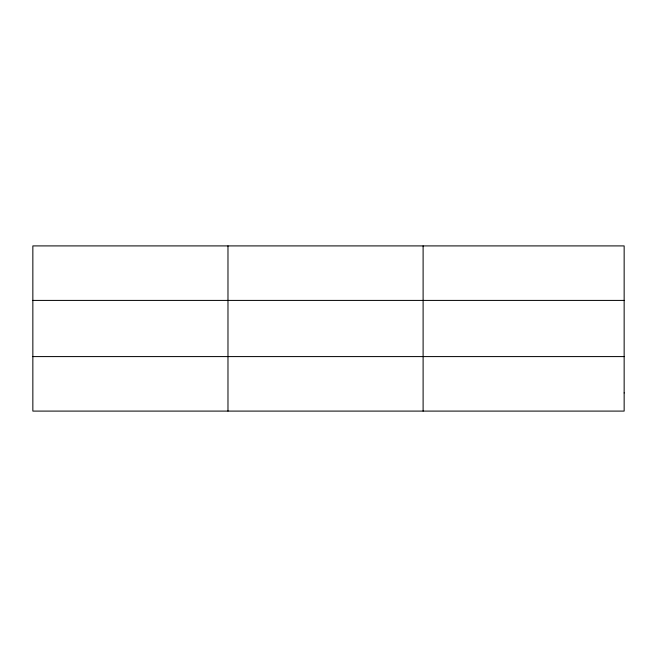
<?xml version="1.0" encoding="UTF-8"?>
<svg xmlns="http://www.w3.org/2000/svg" width="657" height="657" viewBox="0 0 657 657"><rect width="100%" height="100%" fill="white"/><g stroke="black" fill="none" stroke-linecap="round" stroke-linejoin="round"><path stroke-width="0.99" d="M423.108 411.093L423.108 245.907M32.85 300.413L624.15 300.413M32.85 356.587L624.15 356.587M227.979 245.907L227.979 411.093M624.15 392.927L624.15 411.093L32.85 411.093L32.85 245.907L624.15 245.907L624.15 392.927"/></g></svg>
